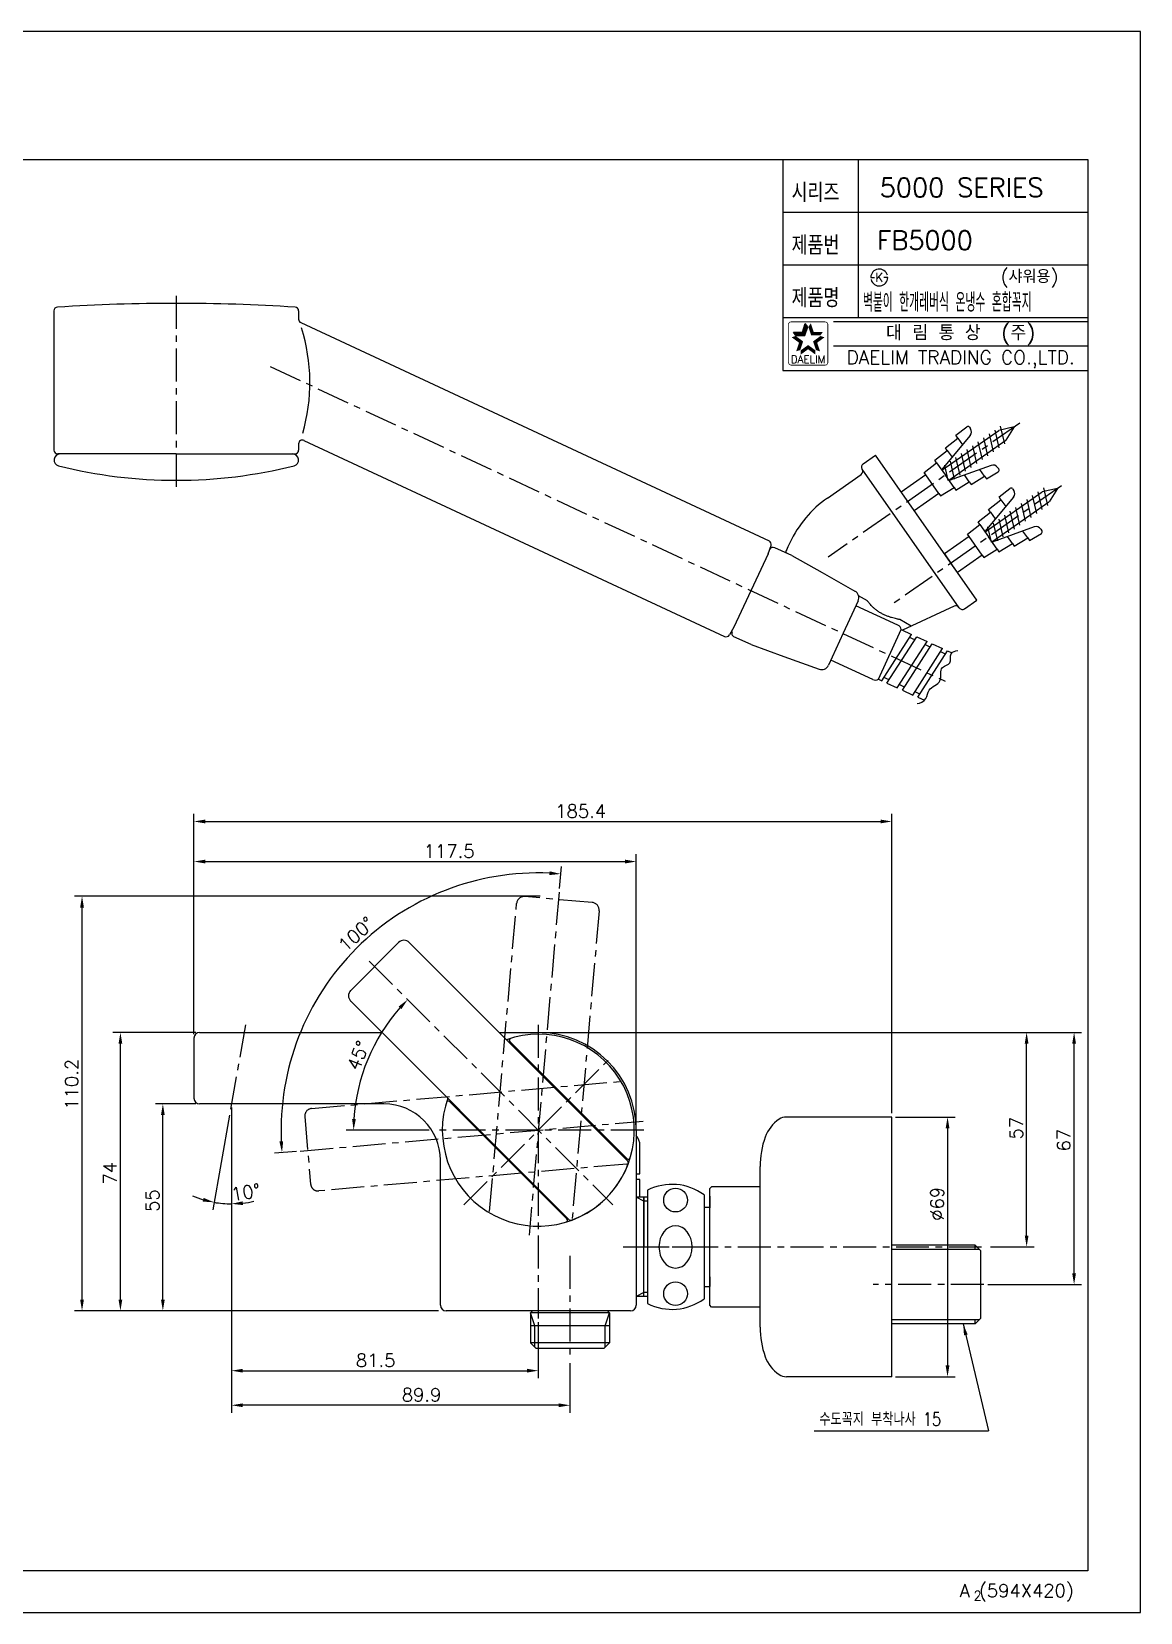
# Model space of a CAD drawing. Extents: x 1183 to 1777, y 435 to 855.
# Drawn here: x 1482.5 to 1777, y 435 to 855 of the extents above; entities that cross this region are included whole.
import ezdxf
from ezdxf.enums import TextEntityAlignment as Align

# ---------------------------------------------------------------- set-up
doc = ezdxf.new("R2010")
doc.units = 0
doc.header["$LTSCALE"] = 7
doc.header["$MEASUREMENT"] = 0
doc.linetypes.add('CENTER', pattern=[2, 1.25, -0.25, 0.25, -0.25])
doc.layers.get('0').update_dxf_attribs({"color": 2, "linetype": 'CONTINUOUS'})
for name, color, linetype in [('CL', 1, 'CENTER'), ('DIM', 2, 'CONTINUOUS'), ('DWG', 7, 'CONTINUOUS')]:
    doc.layers.add(name, color=color, linetype=linetype)
doc.styles.add('GHS', font='ROMANS', dxfattribs={"bigfont": 'GHS'})
doc.styles.add('HAN', font='TXT.shx', dxfattribs={"bigfont": 'GHS.shx'})
doc.styles.add('ROMANS', font='romans')
doc.dimstyles.new('STANDARD$7', dxfattribs={"dimtxt": 3.5, "dimasz": 3, "dimexe": 1, "dimexo": 1, "dimgap": 1, "dimtad": 1, "dimdec": 4, "dimzin": 0, "dimdsep": 46, "dimtxsty": 'GHS', "dimcen": 1, "dimclrd": 256, "dimclre": 256, "dimclrt": 2, "dimadec": 4, "dimazin": 0, "dimtfac": 1, "dimtdec": 4, "dimtmove": 2, "dimatfit": 2, "dimfxl": 0, "dimtolj": 1, "dimtzin": 0, "dimlwd": -1, "dimlwe": -1, "dimarcsym": 0})

# ---------------------------------------------------------------- blocks, each defined once
blk = doc.blocks.new('KS')
at = {"layer": 'DIM'}
for p, q in [((-2.25, 0), (-1.75, 0)), ((-1.75, 0), (-1.25, 0)), ((1.75, 0), (1.25, 0)), ((2.25, 0), (1.75, 0))]:
    blk.add_line(p, q, dxfattribs=at)
for start, end in [(15, 180), (195, 0)]:
    blk.add_arc((0, 0), 2.25, start, end, dxfattribs=at)
at = {"layer": 'DIM', "style": 'HAN'}
blk.add_text('K', height=2.39, dxfattribs=at).set_placement((0, 0), align=Align.MIDDLE)
blk = doc.blocks.new('BORDER')
for p, q in [((1, 1), (0, 1)), ((1, 0), (1, 1)), ((0, 0), (1, 0))]:
    blk.add_line(p, q)
blk = doc.blocks.new('양식')
at = {"color": 4}
for p, q in [((1219, 386), (1768, 386)), ((1768, 386), (1768, 11)), ((1768, 11), (1219, 11))]:
    blk.add_line(p, q, dxfattribs=at)
at = {"color": 7}
for p, q in [((1687, 386), (1687, 330)), ((1707, 386), (1707, 344)), ((1687, 372), (1768, 372)), ((1687, 358), (1768, 358)), ((1687, 344), (1768, 344)), ((1687, 330), (1768, 330))]:
    blk.add_line(p, q, dxfattribs=at)
at = {"color": 2}
for p, q in [((1692.24, 340.18), (1692.99, 342.49)), ((1692.9, 339.27), (1693.65, 341.57)), ((1693.65, 341.57), (1692.99, 342.49)), ((1689.81, 340.18), (1692.24, 340.18)), ((1690.48, 339.27), (1689.81, 340.18)), ((1690.48, 339.27), (1692.9, 339.27))]:
    blk.add_line(p, q, dxfattribs=at)
at = {"color": 2, "linetype": 'Continuous'}
for p, q in [((1700.5, 343), (1768, 343)), ((1700.5, 336.5), (1768, 336.5))]:
    blk.add_line(p, q, dxfattribs=at)
at = {"color": 2, "linetype": 'Continuous', "const_width": 0.2}
for points in [[(1688.48, 342.13, -0.414214), (1689.23, 342.88)], [(1688.48, 332.13), (1688.48, 342.13, -1)], [(1689.23, 342.88), (1698.23, 342.88, -0.414214), (1698.98, 342.13, 0.043396)], [(1698.98, 342.13), (1698.98, 332.13, -0.414214), (1698.23, 331.38)], [(1698.23, 331.38), (1689.48, 331.38, -0.414214), (1688.48, 332.13, 0.672398)]]:
    blk.add_lwpolyline(points, format="xyb", dxfattribs=at)
at = {"color": 2}
for points in [[(1692.24, 340.18), (1692.9, 339.27), (1692.99, 342.49), (1693.65, 341.57)], [(1694.47, 342.49), (1693.8, 341.57), (1695.22, 340.18), (1694.55, 339.27)], [(1691.32, 337.35), (1692.4, 337.7), (1689.36, 338.78), (1690.43, 339.13)], [(1689.81, 340.18), (1690.48, 339.27), (1692.24, 340.18), (1692.9, 339.27)], [(1690.57, 335.05), (1691.65, 335.4), (1691.32, 337.35), (1692.4, 337.7)], [(1693.73, 335.6), (1693.73, 336.73), (1691.77, 334.18), (1691.77, 335.31)], [(1695.69, 334.18), (1695.69, 335.31), (1693.73, 335.6), (1693.73, 336.73)], [(1695.22, 340.18), (1694.55, 339.27), (1697.64, 340.18), (1696.98, 339.27)], [(1698.1, 338.78), (1697.02, 339.13), (1696.14, 337.35), (1695.06, 337.7)], [(1696.14, 337.35), (1695.06, 337.7), (1696.89, 335.05), (1695.81, 335.4)]]:
    blk.add_solid(points, dxfattribs=at)
at = {"xscale": 594, "yscale": 420, "zscale": 594}
blk.add_blockref('BORDER', (1188, 0), dxfattribs=at)
at = {"layer": 'DIM', "color": 4}
blk.add_blockref('KS', (1712.63, 354.68), dxfattribs=at)
at = {"color": 7, "linetype": 'Continuous'}
for s, height, style, p in [('대 림 통 상  (주)', 4, 'GHS', (1734.26, 339.7)), ('DAELIM TRADING CO.,LTD.', 3.6, 'ROMANS', (1734.26, 332.93))]:
    blk.add_text(s, height=height, dxfattribs=dict(at, style=style)).set_placement(p, align=Align.MIDDLE)
at = {"color": 2, "linetype": 'Continuous', "style": 'ROMANS'}
blk.add_text('DAELIM', height=2, dxfattribs=at).set_placement((1693.73, 331.93), align=Align.CENTER)
at = {"color": 7, "style": 'GHS'}
for s, height, p in [('A (594X420)', 3.5, (1734.01, 4.03)), ('2', 2.5, (1737.67, 3.19))]:
    blk.add_text(s, height=height, dxfattribs=at).set_placement(p)
at = {"layer": 'DIM', "style": 'GHS', "width": 0.8}
for s, p in [('시리즈', (1689.34, 374.73)), ('제품번', (1689.34, 360.73)), ('제품명', (1689.34, 346.73))]:
    blk.add_text(s, height=5, dxfattribs=at).set_placement(p)
blk = doc.blocks.new('FB5000')
at = {"layer": 'CL'}
for p, q in [((1520.89, 784.79), (1520.89, 733.79)), ((1545.84, 766.02), (1725.15, 682.41)), ((1744.97, 751), (1694.1, 715.38)), ((1756.07, 734.35), (1711.38, 703.06)), ((1622.59, 626.38), (1614.62, 535.22)), ((1572.16, 608.02), (1636.86, 543.32)), ((1539.26, 591.11), (1535.21, 568.11)), ((1617.06, 591.11), (1617.06, 513.11)), ((1597.26, 543.32), (1636.86, 582.91)), ((1553.8, 557.58), (1644.95, 565.55)), ((1645.06, 563.11), (1589.06, 563.11)), ((1625.46, 529.73), (1625.46, 502.52)), ((1639.56, 532.11), (1657.06, 532.11)), ((1642.08, 532.11), (1735.7, 532.11)), ((1735.44, 522.11), (1706.05, 522.11))]:
    blk.add_line(p, q, dxfattribs=at)
at = {"layer": 'CL', "color": 3}
for p, q in [((1604.13, 541.53), (1611.29, 623.35)), ((1631.39, 623.6), (1613.46, 625.17)), ((1633.21, 621.43), (1626.05, 539.61)), ((1556.82, 568.89), (1638.65, 576.05)), ((1555, 566.72), (1556.57, 548.79)), ((1640.56, 554.13), (1558.74, 546.97))]:
    blk.add_line(p, q, dxfattribs=at)
for centre, start, end in [((1613.28, 623.18), 85, 175), ((1631.21, 621.61), 355, 85), ((1557, 566.89), 95, 185), ((1558.57, 548.96), 185, 275)]:
    blk.add_arc(centre, 2, start, end, dxfattribs=at)
at = {"layer": 'DIM'}
for p, q in [((1525.56, 598.04), (1525.56, 647.14)), ((1710.98, 567.61), (1710.98, 647.14)), ((1528.56, 645.14), (1707.98, 645.14)), ((1525.56, 588.61), (1525.56, 636.49)), ((1528.56, 634.49), (1640.06, 634.49)), ((1643.06, 564.11), (1643.06, 636.49)), ((1622.68, 627.37), (1623.19, 633.19)), ((1617.53, 625.28), (1493.84, 625.28)), ((1495.84, 518.11), (1495.84, 622.28)), ((1526.06, 589.11), (1504.04, 589.11)), ((1618.06, 589.11), (1761.39, 589.11)), ((1654.45, 589.11), (1748.78, 589.11)), ((1506.04, 518.11), (1506.04, 586.11)), ((1746.78, 535.11), (1746.78, 586.11)), ((1759.39, 525.11), (1759.39, 586.11)), ((1526.06, 570.11), (1515.32, 570.11)), ((1517.32, 518.11), (1517.32, 567.11)), ((1535.03, 567.13), (1530.6, 541.98)), ((1535.56, 569.11), (1535.56, 497.22)), ((1588.06, 563.11), (1565.99, 563.11)), ((1711.98, 566.61), (1727.77, 566.61)), ((1725.77, 563.61), (1725.77, 500.61)), ((1552.8, 557.49), (1546.98, 556.98)), ((1645.06, 544.24), (1645.06, 532.11)), ((1737.15, 532.11), (1748.78, 532.11)), ((1736.44, 522.11), (1761.39, 522.11)), ((1522.95, 515.11), (1493.84, 515.11)), ((1589.54, 515.11), (1504.04, 515.11)), ((1590.54, 515.11), (1515.32, 515.11)), ((1617.06, 512.11), (1617.06, 497.22)), ((1535.56, 504.62), (1535.56, 488.03)), ((1625.46, 501.23), (1625.46, 488.03)), ((1538.56, 499.22), (1614.06, 499.22)), ((1711.98, 497.61), (1727.77, 497.61)), ((1622.46, 490.03), (1538.56, 490.03)), ((1690.35, 483.22), (1736.68, 483.22))]:
    blk.add_line(p, q, dxfattribs=at)
for centre, radius, start, end in [((1617.06, 563.11), 68.35, 87.5151, 182.4849), ((1617.06, 563.11), 49.07, 138.5035, 176.4964), ((1535.56, 570.11), 26.56, 247.0521, 253.526), ((1535.56, 570.11), 26.56, 260, 270), ((1535.56, 570.11), 26.56, 276.474, 282.9479)]:
    blk.add_arc(centre, radius, start, end, dxfattribs=at)
for points in [[(1528.56, 645.64), (1528.56, 644.64), (1525.56, 645.14)], [(1707.98, 645.64), (1707.98, 644.64), (1710.98, 645.14)], [(1528.56, 634.99), (1528.56, 633.99), (1525.56, 634.49)], [(1640.06, 634.99), (1640.06, 633.99), (1643.06, 634.49)], [(1620.06, 631.9), (1619.99, 630.9), (1623.02, 631.2)], [(1495.34, 622.28), (1496.34, 622.28), (1495.84, 625.28)], [(1579.94, 595.97), (1580.67, 595.28), (1582.36, 597.81)], [(1505.54, 586.11), (1506.54, 586.11), (1506.04, 589.11)], [(1746.28, 586.11), (1747.28, 586.11), (1746.78, 589.11)], [(1758.89, 586.11), (1759.89, 586.11), (1759.39, 589.11)], [(1516.82, 567.11), (1517.82, 567.11), (1517.32, 570.11)], [(1568.58, 566.1), (1567.58, 566.13), (1567.99, 563.11)], [(1725.27, 563.61), (1726.27, 563.61), (1725.77, 566.61)], [(1549.28, 560.18), (1548.28, 560.12), (1548.97, 557.16)], [(1528.14, 545.13), (1527.91, 544.15), (1530.94, 543.95)], [(1538.58, 543.22), (1538.52, 544.22), (1535.56, 543.55)], [(1746.28, 535.11), (1747.28, 535.11), (1746.78, 532.11)], [(1758.89, 525.11), (1759.89, 525.11), (1759.39, 522.11)], [(1495.34, 518.11), (1496.34, 518.11), (1495.84, 515.11)], [(1505.54, 518.11), (1506.54, 518.11), (1506.04, 515.11)], [(1516.82, 518.11), (1517.82, 518.11), (1517.32, 515.11)], [(1725.27, 500.61), (1726.27, 500.61), (1725.77, 497.61)], [(1538.56, 499.72), (1538.56, 498.72), (1535.56, 499.22)], [(1614.06, 499.72), (1614.06, 498.72), (1617.06, 499.22)], [(1538.56, 490.53), (1538.56, 489.53), (1535.56, 490.03)], [(1622.46, 490.53), (1622.46, 489.53), (1625.46, 490.03)]]:
    blk.add_solid(points, dxfattribs=at)
at = {"layer": 'DWG'}
for p, q in [((1488.39, 780.8), (1488.39, 743.79)), ((1553.39, 780.8), (1553.39, 778.59)), ((1553.96, 777.68), (1678.37, 719.67)), ((1553.39, 745.48), (1553.39, 743.79)), ((1554.81, 746.39), (1666.53, 694.29)), ((1520.89, 742.79), (1489.39, 742.79)), ((1520.89, 742.79), (1552.39, 742.79)), ((1703.33, 740.15), (1706.6, 742.44)), ((1733.56, 703.94), (1706.6, 742.44)), ((1693.86, 731.08), (1702.84, 737.36)), ((1728.89, 701.9), (1703.08, 738.76)), ((1678.08, 716.22), (1678.88, 718.42)), ((1678.08, 716.22), (1668.99, 696.73)), ((1684.42, 715.78), (1679.87, 717.87)), ((1684.42, 715.78), (1692.46, 711.25)), ((1692.46, 711.25), (1701.17, 706.33)), ((1702, 703.76), (1698.07, 695.2)), ((1712.56, 697.3), (1701.39, 702.43)), ((1704.51, 703.74), (1702.11, 705.11)), ((1727.56, 702.36), (1713.8, 695.96)), ((1728.8, 702.03), (1728.89, 701.9)), ((1730.29, 701.65), (1733.56, 703.94)), ((1716.15, 697.06), (1713.13, 698.79)), ((1668.99, 696.73), (1667.82, 694.7)), ((1673.57, 692.15), (1669.02, 694.24)), ((1698.07, 695.2), (1694.15, 686.65)), ((1707.41, 682.94), (1713.47, 696.11)), ((1708.32, 682.52), (1716.22, 694.85)), ((1709.66, 681.9), (1717.57, 694.23)), ((1713.47, 696.11), (1716.22, 694.85)), ((1717.05, 693.37), (1715.68, 694)), ((1717.57, 694.23), (1720.32, 692.97)), ((1673.57, 692.15), (1682.25, 689.01)), ((1682.25, 689.01), (1691.65, 685.61)), ((1712.42, 680.64), (1720.32, 692.97)), ((1713.79, 680.01), (1721.7, 692.33)), ((1716.55, 678.74), (1724.45, 691.07)), ((1717.89, 678.13), (1725.8, 690.45)), ((1721.15, 691.48), (1719.78, 692.12)), ((1721.7, 692.33), (1724.45, 691.07)), ((1725.28, 689.59), (1723.91, 690.22)), ((1725.8, 690.45), (1726.9, 689.94)), ((1705.92, 682.85), (1694.76, 687.98)), ((1695.02, 687.85), (1695.04, 687.9)), ((1707.41, 682.94), (1708.32, 682.52)), ((1710.24, 682.74), (1708.86, 683.37)), ((1709.66, 681.9), (1712.42, 680.64)), ((1714.34, 680.86), (1712.96, 681.49)), ((1713.79, 680.01), (1716.55, 678.74)), ((1718.47, 678.96), (1717.09, 679.59)), ((1717.89, 678.13), (1719.61, 677.34)), ((1579.94, 612.97), (1567.21, 600.24)), ((1582.76, 612.97), (1640.84, 554.89)), ((1625.29, 539.33), (1567.21, 597.41)), ((1527.06, 589.11), (1575.51, 589.11)), ((1606.62, 589.11), (1617.06, 589.11)), ((1525.56, 587.61), (1525.56, 571.61)), ((1640.63, 555.52), (1609.47, 586.69)), ((1576.06, 570.11), (1527.06, 570.11)), ((1593.48, 570.71), (1624.65, 539.54)), ((1643.06, 563.11), (1643.06, 516.61)), ((1710.98, 566.61), (1682.97, 566.61)), ((1710.98, 522.11), (1710.98, 566.61)), ((1644.06, 551.49), (1644.06, 559.02)), ((1591.06, 516.61), (1591.06, 555.11)), ((1643.06, 551.49), (1644.06, 551.49)), ((1675.98, 532.12), (1675.98, 553.43)), ((1644.06, 549.99), (1643.06, 549.99)), ((1644.06, 545.34), (1644.06, 549.99)), ((1646.07, 547.17), (1646.07, 532.12)), ((1663.08, 548.11), (1662.58, 547.61)), ((1662.58, 532.12), (1662.58, 547.61)), ((1675.98, 548.11), (1663.08, 548.11)), ((1646.07, 545.34), (1643.06, 545.34)), ((1645.06, 518.89), (1645.06, 545.34)), ((1661.08, 545.94), (1661.08, 532.12)), ((1661.08, 542.62), (1662.58, 542.62)), ((1662.58, 545.62), (1662.58, 542.52)), ((1646.07, 532.12), (1646.07, 517.06)), ((1661.08, 532.12), (1661.08, 518.29)), ((1662.58, 516.61), (1662.58, 532.11)), ((1675.98, 510.8), (1675.98, 532.11)), ((1733.08, 532.59), (1710.98, 532.59)), ((1712.12, 532.59), (1711.85, 532.59)), ((1713.39, 532.59), (1713.12, 532.59)), ((1714.66, 532.59), (1714.39, 532.59)), ((1715.93, 532.59), (1715.66, 532.59)), ((1717.2, 532.59), (1716.93, 532.59)), ((1718.47, 532.59), (1718.2, 532.59)), ((1719.74, 532.59), (1719.47, 532.59)), ((1721.01, 532.59), (1720.74, 532.59)), ((1722.28, 532.59), (1722.01, 532.59)), ((1723.55, 532.59), (1723.28, 532.59)), ((1724.82, 532.59), (1724.55, 532.59)), ((1726.09, 532.59), (1725.82, 532.59)), ((1727.36, 532.59), (1727.09, 532.59)), ((1728.63, 532.59), (1728.36, 532.59)), ((1729.9, 532.59), (1729.63, 532.59)), ((1731.17, 532.59), (1730.9, 532.59)), ((1732.44, 532.59), (1732.17, 532.59)), ((1733.08, 531.46), (1733.08, 532.59)), ((1733.08, 532.59), (1734.58, 531.09)), ((1734.58, 513.14), (1734.58, 531.09)), ((1661.08, 521.62), (1662.58, 521.62)), ((1662.58, 524.12), (1662.58, 521.62)), ((1710.98, 497.61), (1710.98, 522.11)), ((1646.07, 518.89), (1643.06, 518.89)), ((1663.08, 516.11), (1662.58, 516.61)), ((1641.56, 515.11), (1592.56, 515.11)), ((1615.47, 515.1), (1614.98, 514.61)), ((1635.94, 514.61), (1614.98, 514.61)), ((1614.98, 514.61), (1614.98, 506.61)), ((1635.45, 515.1), (1635.94, 514.61)), ((1635.94, 514.61), (1635.94, 506.61)), ((1675.98, 516.11), (1663.08, 516.11)), ((1734.58, 513.14), (1733.08, 511.64)), ((1733.08, 511.64), (1733.08, 512.76)), ((1635.94, 511.11), (1614.98, 511.11)), ((1733.08, 511.64), (1710.98, 511.64)), ((1723.55, 511.64), (1723.28, 511.64)), ((1724.82, 511.64), (1724.55, 511.64)), ((1614.98, 506.61), (1616.48, 505.11)), ((1635.94, 506.61), (1614.98, 506.61)), ((1634.44, 505.11), (1616.48, 505.11)), ((1635.94, 506.61), (1634.44, 505.11)), ((1710.98, 497.61), (1682.97, 497.61))]:
    blk.add_line(p, q, dxfattribs=at)
at = {"layer": 'DWG', "color": 2}
for p, q in [((1731.8, 747.67), (1724.2, 738.57)), ((1724.27, 738.46), (1739.41, 749.06)), ((1727.99, 747.75), (1730.86, 750.02)), ((1728.5, 747.02), (1727.99, 747.75)), ((1731.58, 749.91), (1731.88, 749.49)), ((1737.99, 743.37), (1736.9, 748.09)), ((1739.48, 744.4), (1738.39, 749.13)), ((1743.49, 749.98), (1739.41, 749.06)), ((1740.96, 745.44), (1739.87, 750.17)), ((1743.49, 749.98), (1741.26, 746.44)), ((1722.41, 741.12), (1725.7, 743.71)), ((1725.2, 744.43), (1728.5, 747.02)), ((1725.7, 743.71), (1725.2, 744.43)), ((1725.7, 743.71), (1726.98, 741.9)), ((1726.11, 735.84), (1741.25, 746.44)), ((1728.5, 747.02), (1729.76, 745.22)), ((1732.06, 739.21), (1730.97, 743.94)), ((1733.55, 740.25), (1732.45, 744.98)), ((1735.03, 741.29), (1733.94, 746.02)), ((1736.51, 742.33), (1735.42, 747.06)), ((1719.58, 737.86), (1722.88, 740.45)), ((1722.88, 740.45), (1722.41, 741.12)), ((1722.88, 740.45), (1725.19, 737.15)), ((1725.98, 735.74), (1725.04, 739.79)), ((1737.34, 739.76), (1726.19, 735.73)), ((1727.62, 736.1), (1726.52, 740.83)), ((1729.1, 737.14), (1728.01, 741.87)), ((1730.58, 738.17), (1729.49, 742.9)), ((1739.08, 739.21), (1739.37, 738.79)), ((1720.04, 737.2), (1713.49, 732.61)), ((1720.04, 737.2), (1719.58, 737.86)), ((1723.48, 732.29), (1720.04, 737.2)), ((1727.51, 733.84), (1725.19, 737.15)), ((1727.97, 733.17), (1731.54, 735.38)), ((1731.54, 735.38), (1730.26, 737.2)), ((1731.54, 735.38), (1732.04, 734.67)), ((1732.04, 734.67), (1735.6, 736.88)), ((1735.6, 736.88), (1734.34, 738.68)), ((1735.6, 736.88), (1736.11, 736.15)), ((1736.11, 736.15), (1739.23, 738.08)), ((1723.48, 732.29), (1716.93, 727.7)), ((1723.48, 732.29), (1723.94, 731.63)), ((1723.94, 731.63), (1727.51, 733.84)), ((1727.51, 733.84), (1727.97, 733.17)), ((1743.27, 731.29), (1735.67, 722.18)), ((1735.74, 722.07), (1750.88, 732.68)), ((1739.46, 731.37), (1742.34, 733.64)), ((1739.97, 730.64), (1739.46, 731.37)), ((1743.05, 733.53), (1743.35, 733.11)), ((1749.47, 726.98), (1748.37, 731.71)), ((1750.95, 728.02), (1749.86, 732.75)), ((1754.96, 733.6), (1750.88, 732.68)), ((1752.43, 729.06), (1751.34, 733.79)), ((1754.96, 733.6), (1752.73, 730.06)), ((1733.88, 724.74), (1737.17, 727.33)), ((1736.68, 728.04), (1739.97, 730.64)), ((1737.17, 727.33), (1736.68, 728.04)), ((1737.17, 727.33), (1738.45, 725.51)), ((1737.58, 719.45), (1752.72, 730.05)), ((1739.97, 730.64), (1741.23, 728.84)), ((1743.54, 722.83), (1742.44, 727.56)), ((1745.02, 723.87), (1743.93, 728.6)), ((1746.5, 724.91), (1745.41, 729.64)), ((1747.98, 725.94), (1746.89, 730.67)), ((1731.05, 721.48), (1734.35, 724.07)), ((1734.35, 724.07), (1733.88, 724.74)), ((1734.35, 724.07), (1736.66, 720.76)), ((1737.45, 719.36), (1736.51, 723.41)), ((1748.81, 723.38), (1737.66, 719.34)), ((1739.09, 719.72), (1738, 724.44)), ((1740.57, 720.75), (1739.48, 725.48)), ((1742.05, 721.79), (1740.96, 726.52)), ((1750.55, 722.83), (1750.84, 722.4)), ((1731.51, 720.82), (1724.96, 716.23)), ((1731.51, 720.82), (1731.05, 721.48)), ((1734.95, 715.91), (1731.51, 720.82)), ((1738.98, 717.46), (1736.66, 720.76)), ((1739.44, 716.79), (1743.01, 719)), ((1743.01, 719), (1741.73, 720.82)), ((1743.01, 719), (1743.51, 718.29)), ((1743.51, 718.29), (1747.07, 720.49)), ((1747.07, 720.49), (1745.81, 722.29)), ((1747.07, 720.49), (1747.58, 719.76)), ((1747.58, 719.76), (1750.7, 721.69)), ((1724.96, 716.23), (1726.68, 713.77)), ((1734.95, 715.91), (1728.4, 711.32)), ((1734.95, 715.91), (1735.41, 715.25)), ((1735.41, 715.25), (1738.98, 717.46)), ((1738.98, 717.46), (1739.44, 716.79)), ((1728.4, 711.32), (1726.68, 713.77)), ((1645.06, 544.24), (1643.06, 545.34)), ((1646.07, 544.24), (1645.06, 544.24)), ((1646.07, 544.24), (1645.06, 544.24)), ((1734.21, 531.46), (1710.98, 531.46)), ((1645.06, 519.99), (1643.06, 518.89)), ((1646.07, 519.99), (1645.06, 519.99)), ((1646.07, 519.99), (1645.06, 519.99)), ((1616.11, 511.11), (1614.98, 514.61)), ((1634.81, 511.11), (1635.94, 514.61)), ((1734.21, 512.76), (1710.98, 512.76)), ((1616.11, 505.49), (1616.11, 511.11)), ((1634.81, 505.49), (1634.81, 511.11))]:
    blk.add_line(p, q, dxfattribs=at)
at = {"layer": 'DWG', "color": 7, "linetype": 'Continuous'}
for p, q in [((1645.06, 545.12), (1645.06, 544.24)), ((1645.06, 519.12), (1645.06, 519.99))]:
    blk.add_line(p, q, dxfattribs=at)
at = {"layer": 'DWG'}
for centre in [(1653.52, 544.55), (1653.52, 519.68)]:
    blk.add_circle(centre, 3.16, dxfattribs=at)
for centre, radius, start, end in [((1489.39, 780.8), 1, 93.6192, 180), ((1520.89, 282.79), 500, 86.3807, 93.6192), ((1552.39, 780.8), 1, 360, 86.3807), ((1554.39, 778.59), 1, 180, 245), ((1508.03, 761.75), 48.35, 343.8118, 17.4638), ((1489.39, 743.79), 1, 180, 270), ((1552.39, 743.79), 1, 270, 360), ((1554.39, 745.48), 1, 65, 180), ((1490, 741.18), 1.61, 90, 256.08), ((1520.89, 865.79), 130, 256.08, 270), ((1520.89, 865.79), 130, 270, 283.9199), ((1551.77, 741.18), 1.61, 283.9199, 90), ((1703.9, 739.33), 1, 125, 215), ((1702.26, 738.18), 1, 305, 35), ((1711.07, 706.5), 30, 125.0016, 155), ((1677.94, 718.76), 1, 340, 65), ((1679.45, 716.96), 1, 65.3338, 155.3383), ((1683.85, 716.75), 1, 155, 195.2577), ((1700.18, 704.59), 2, 335.3338, 60.5701), ((1727.98, 701.45), 1, 35, 114.9291), ((1729.71, 702.47), 1, 215, 305), ((1711.97, 695.92), 1.5, 7.5338, 67.0661), ((1666.96, 695.2), 1, 245, 330), ((1669.44, 695.15), 1, 155.3338, 245.3338), ((1692.33, 687.49), 2, 250.0974, 335.3338), ((1706.59, 684.2), 1.5, 243.6014, 303.1338), ((1581.35, 611.56), 2, 45, 135), ((1568.62, 598.83), 2, 135, 225), ((1527.06, 587.61), 1.5, 90, 180), ((1617.06, 563.11), 25.5, 160.5532, 109.4394), ((1617.06, 563.11), 26, 0, 90), ((1609.82, 587.04), 0.5, 106.836, 225), ((1527.06, 571.61), 1.5, 180, 270), ((1576.06, 555.11), 15, 0, 90), ((1593.13, 570.36), 0.5, 45, 163.1642), ((1686.29, 558.11), 9.5, 123.5573, 160.4314), ((1682.97, 563.11), 3.5, 90, 123.5573), ((1640.06, 559.02), 4, 0, 41.401), ((1699.48, 553.43), 23.5, 160.4314, 180), ((1640.99, 555.87), 0.5, 225, 343.1642), ((1640.49, 554.54), 0.5, 340.3746, 44.9916), ((1617.41, 562.77), 25, 289.6231, 340.3769), ((1652.57, 534.28), 14.44, 53.8614, 116.7287), ((1624.3, 539.19), 0.5, 286.8358, 45), ((1625.64, 539.69), 0.5, 225, 289.6238), ((1592.56, 516.61), 1.5, 180, 270), ((1641.56, 516.61), 1.5, 270, 0), ((1652.57, 529.95), 14.44, 243.2713, 306.1386), ((1699.48, 510.8), 23.5, 180, 199.5686), ((1686.29, 506.11), 9.5, 199.5686, 236.4427), ((1682.97, 501.11), 3.5, 236.4427, 270)]:
    blk.add_arc(centre, radius, start, end, dxfattribs=at)
at = {"layer": 'DWG', "color": 2}
for centre, radius, start, end in [((1731.17, 749.63), 0.5, 35.0005, 128.2254), ((1730.65, 748.63), 1.5, 320.1209, 35.0005), ((1737.85, 738.35), 1.5, 35.0005, 109.8801), ((1738.96, 738.5), 0.5, 301.7756, 35.0005), ((1742.64, 733.24), 0.5, 35.0005, 128.2254), ((1742.12, 732.25), 1.5, 320.1209, 35.0005), ((1749.32, 721.97), 1.5, 35.0005, 109.8801), ((1750.43, 722.12), 0.5, 301.7756, 35.0005)]:
    blk.add_arc(centre, radius, start, end, dxfattribs=at)
at = {"layer": 'DWG', "extrusion": (0, 0, -1)}
blk.add_ellipse((1653.52, 532.12), major_axis=(0, -5.62), ratio=0.783201, dxfattribs=at)
at = {"layer": 'DWG'}
for points in [[(1683.88, 719.18), (1683.19, 717.71), (1682.94, 717.17)], [(1713.13, 698.79), (1713.02, 698.81), (1712.69, 698.88), (1712.21, 698.98), (1711.61, 699.13), (1710.92, 699.32), (1710.17, 699.56), (1709.36, 699.87), (1708.53, 700.25), (1707.72, 700.7), (1706.96, 701.21), (1706.29, 701.75), (1705.73, 702.27), (1705.28, 702.75), (1704.94, 703.16), (1704.7, 703.48), (1704.55, 703.68), (1704.51, 703.74)]]:
    blk.add_spline(points, degree=3, dxfattribs=at)
at = {"layer": 'DWG', "start_tangent": (0.99809, -0.061778), "end_tangent": (0.999908, -0.013556)}
blk.add_spline([(1717.69, 676.5), (1719.97, 677.81), (1720.88, 680.04), (1723.75, 682.49), (1724.45, 686.08), (1726.4, 687.32), (1726.73, 689.71), (1728.52, 690.55)], degree=3, dxfattribs=at)
at = {"layer": 'DIM'}
blk.add_blockref('양식', (-5, 435), dxfattribs=at)
at = {"color": 7, "style": 'GHS'}
for s, p in [('5000 SERIES', (1729.51, 813.58)), ('FB5000', (1719.74, 799.58))]:
    blk.add_text(s, height=5, dxfattribs=at).set_placement(p, align=Align.MIDDLE)
at = {"style": 'GHS'}
blk.add_text('(샤워용)', height=3.5, dxfattribs=at).set_placement((1739.88, 788.18))
at = {"style": 'GHS', "width": 0.5}
blk.add_text('벽붙이 한개레버식 온냉수 혼합꼭지', height=5, dxfattribs=at).set_placement((1703.29, 780.56))
at = {"layer": 'DIM', "style": 'GHS', "width": 0.8}
blk.add_text('수도꼭지 부착나사 15', height=3.5, dxfattribs=at).set_placement((1691.71, 484.59))
at = {"layer": 'DIM', "char_height": 3.5, "attachment_point": 5, "style": 'GHS'}
for s, insert in [('\\A1;185.4', (1628.31, 647.89)), ('\\A1;117.5', (1593.38, 637.24)), ('\\A1;81.5', (1573.84, 501.97)), ('\\A1;89.9', (1586.03, 492.78))]:
    blk.add_mtext(s, dxfattribs=dict(at, insert=insert))
for s, insert, rotation in [('\\A1;100%%D', (1568.67, 615.2), 42.8951), ('\\A1;45%%D', (1569.19, 582.95), 67.4999), ('\\A1;110.2', (1493.09, 575.32), 90), ('\\A1;57', (1744.03, 563.65), 90), ('\\A1;67', (1756.64, 560.48), 90), ('\\A1;74', (1503.29, 551.68), 90), ('\\A1;55', (1514.57, 544.41), 90), ('\\A1;10%%d', (1539.33, 546.6), 9.1232), ('%%c69', (1723.02, 543.56), 90)]:
    blk.add_mtext(s, dxfattribs=dict(at, insert=insert, rotation=rotation))
at = {"layer": 'DIM'}
blk.add_leader([(1729.93, 511.64), (1736.68, 483.22)], dimstyle='STANDARD$7', override={"dimexe": 2, "dimgap": 1, "dimtad": 0}, dxfattribs=at)

msp = doc.modelspace()

# ---------------------------------------------------------------- block references
at = {"layer": 'DIM'}
msp.add_blockref('FB5000', (0, 0), dxfattribs=at)

doc.saveas('drawing.dxf')
